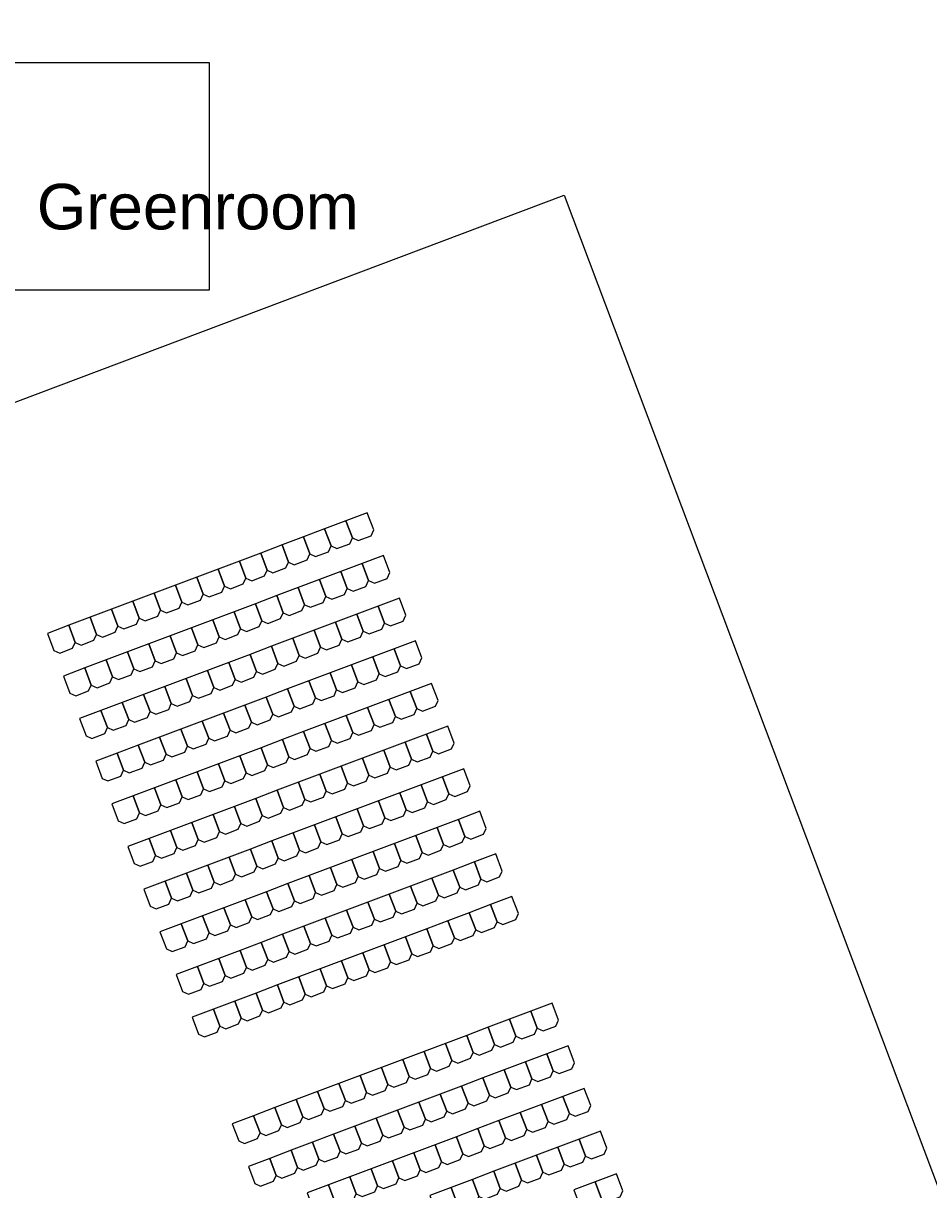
# Model space of a CAD drawing. Header units: millimetres. Extents: x 111563 to 112628, y 522776 to 523529.
# Drawn here: x 112046.92 to 112066.79, y 523191.26 to 523216.86 of the extents above; entities that cross this region are included whole.
import ezdxf
from ezdxf.enums import TextEntityAlignment as Align

# ---------------------------------------------------------------- set-up
doc = ezdxf.new("R2010")
doc.units = ezdxf.units.MM
for name, color, linetype, lineweight, true_color in [('FIELD N-O-Q - hull', 18, 'Continuous', 0, 0x000000), ('T orga', 18, 'Continuous', 0, 0x000000), ('T2', 18, 'Continuous', 0, 0x000000)]:
    doc.layers.add(name, color=color, linetype=linetype, lineweight=lineweight, true_color=true_color)
doc.styles.add('textstyle56', font='')
doc.styles.get('textstyle56').set_extended_font_data('Liberation Sans')

msp = doc.modelspace()

# ---------------------------------------------------------------- hatches: boundary and pattern name
at = {"layer": 'FIELD N-O-Q - hull'}
h = msp.add_hatch(dxfattribs=at)
h.set_pattern_fill('AR-B816', color=256, scale=1000, style=0)
h.paths.add_polyline_path([(112104.1131, 523428.83168), (112259.20185, 523474.28717), (112262.73937, 523319.31976), (112187.88576, 523319.44031), (112192.07783, 523173.24212), (112050.76029, 523122.41024), (111962.59473, 523365.03129), (112106.90715, 523415.11788)], flags=0)

# ---------------------------------------------------------------- linework, layer by layer
at = {"layer": 'T orga'}
for p, q in [((112046, 523216), (112051, 523216)), ((112051, 523216), (112051, 523211)), ((112051, 523211), (112046, 523211))]:
    msp.add_line(p, q, dxfattribs=at)
at = {"layer": 'T2'}
for p, q in [((112030.71504, 523202.50648), (112058.7876, 523213.08623)), ((112058.7876, 523213.08623), (112079.9471, 523156.94111))]:
    msp.add_line(p, q, dxfattribs=at)
for points in [[(112054.00063, 523205.93887), (112053.53275, 523205.76254), (112053.67382, 523205.38824), (112053.80266, 523205.32993), (112054.08338, 523205.43572), (112054.14169, 523205.56456), (112054.00063, 523205.93887)], [(112054.4685, 523206.11519), (112054.00063, 523205.93887), (112054.14169, 523205.56456), (112054.27053, 523205.50626), (112054.55126, 523205.61205), (112054.60957, 523205.74089), (112054.4685, 523206.11519)], [(112053.53275, 523205.76254), (112053.06488, 523205.58621), (112053.20594, 523205.21191), (112053.33478, 523205.1536), (112053.61551, 523205.25939), (112053.67382, 523205.38824), (112053.53275, 523205.76254)], [(112053.06488, 523205.58621), (112052.597, 523205.40988), (112052.73806, 523205.03558), (112052.8669, 523204.97727), (112053.14763, 523205.08306), (112053.20594, 523205.21191), (112053.06488, 523205.58621)], [(112052.12912, 523205.23355), (112051.66125, 523205.05722), (112051.80231, 523204.68292), (112051.93115, 523204.62461), (112052.21188, 523204.73041), (112052.27019, 523204.85925), (112052.12912, 523205.23355)], [(112052.597, 523205.40988), (112052.12912, 523205.23355), (112052.27019, 523204.85925), (112052.39903, 523204.80094), (112052.67975, 523204.90674), (112052.73806, 523205.03558), (112052.597, 523205.40988)], [(112054.82116, 523205.17944), (112054.35329, 523205.00311), (112054.49435, 523204.62881), (112054.62319, 523204.5705), (112054.90392, 523204.6763), (112054.96223, 523204.80514), (112054.82116, 523205.17944)], [(112051.66125, 523205.05722), (112051.19337, 523204.88089), (112051.33444, 523204.50659), (112051.46328, 523204.44828), (112051.744, 523204.55408), (112051.80231, 523204.68292), (112051.66125, 523205.05722)], [(112054.35329, 523205.00311), (112053.88541, 523204.82678), (112054.02647, 523204.45248), (112054.15531, 523204.39417), (112054.43604, 523204.49997), (112054.49435, 523204.62881), (112054.35329, 523205.00311)], [(112050.7255, 523204.70456), (112050.25762, 523204.52823), (112050.39868, 523204.15393), (112050.52752, 523204.09562), (112050.80825, 523204.20142), (112050.86656, 523204.33026), (112050.7255, 523204.70456)], [(112051.19337, 523204.88089), (112050.7255, 523204.70456), (112050.86656, 523204.33026), (112050.9954, 523204.27195), (112051.27613, 523204.37775), (112051.33444, 523204.50659), (112051.19337, 523204.88089)], [(112053.88541, 523204.82678), (112053.41753, 523204.65045), (112053.5586, 523204.27615), (112053.68744, 523204.21784), (112053.96816, 523204.32364), (112054.02647, 523204.45248), (112053.88541, 523204.82678)], [(112050.25762, 523204.52823), (112049.78974, 523204.3519), (112049.93081, 523203.9776), (112050.05965, 523203.91929), (112050.34037, 523204.02509), (112050.39868, 523204.15393), (112050.25762, 523204.52823)], [(112052.94966, 523204.47413), (112052.48178, 523204.2978), (112052.62285, 523203.9235), (112052.75169, 523203.86519), (112053.03241, 523203.97098), (112053.09072, 523204.09982), (112052.94966, 523204.47413)], [(112053.41753, 523204.65045), (112052.94966, 523204.47413), (112053.09072, 523204.09982), (112053.21956, 523204.04152), (112053.50029, 523204.14731), (112053.5586, 523204.27615), (112053.41753, 523204.65045)], [(112049.32187, 523204.17557), (112048.85399, 523203.99924), (112048.99505, 523203.62494), (112049.1239, 523203.56663), (112049.40462, 523203.67243), (112049.46293, 523203.80127), (112049.32187, 523204.17557)], [(112049.78974, 523204.3519), (112049.32187, 523204.17557), (112049.46293, 523203.80127), (112049.59177, 523203.74296), (112049.8725, 523203.84876), (112049.93081, 523203.9776), (112049.78974, 523204.3519)], [(112052.48178, 523204.2978), (112052.01391, 523204.12147), (112052.15497, 523203.74717), (112052.28381, 523203.68886), (112052.56454, 523203.79465), (112052.62285, 523203.9235), (112052.48178, 523204.2978)], [(112055.17382, 523204.24369), (112054.70594, 523204.06736), (112054.84701, 523203.69306), (112054.97585, 523203.63475), (112055.25658, 523203.74055), (112055.31488, 523203.86939), (112055.17382, 523204.24369)], [(112048.85399, 523203.99924), (112048.38612, 523203.82291), (112048.52718, 523203.44861), (112048.65602, 523203.3903), (112048.93675, 523203.4961), (112048.99505, 523203.62494), (112048.85399, 523203.99924)], [(112051.54603, 523203.94514), (112051.07815, 523203.76881), (112051.21922, 523203.39451), (112051.34806, 523203.3362), (112051.62878, 523203.442), (112051.68709, 523203.57084), (112051.54603, 523203.94514)], [(112052.01391, 523204.12147), (112051.54603, 523203.94514), (112051.68709, 523203.57084), (112051.81593, 523203.51253), (112052.09666, 523203.61833), (112052.15497, 523203.74717), (112052.01391, 523204.12147)], [(112054.23807, 523203.89103), (112053.77019, 523203.7147), (112053.91126, 523203.3404), (112054.0401, 523203.28209), (112054.32082, 523203.38789), (112054.37913, 523203.51673), (112054.23807, 523203.89103)], [(112054.70594, 523204.06736), (112054.23807, 523203.89103), (112054.37913, 523203.51673), (112054.50797, 523203.45842), (112054.7887, 523203.56422), (112054.84701, 523203.69306), (112054.70594, 523204.06736)], [(112047.91824, 523203.64659), (112047.45036, 523203.47026), (112047.59143, 523203.09596), (112047.72027, 523203.03765), (112048.00099, 523203.14344), (112048.0593, 523203.27228), (112047.91824, 523203.64659)], [(112048.38612, 523203.82291), (112047.91824, 523203.64659), (112048.0593, 523203.27228), (112048.18814, 523203.21398), (112048.46887, 523203.31977), (112048.52718, 523203.44861), (112048.38612, 523203.82291)], [(112051.07815, 523203.76881), (112050.61028, 523203.59248), (112050.75134, 523203.21818), (112050.88018, 523203.15987), (112051.16091, 523203.26567), (112051.21922, 523203.39451), (112051.07815, 523203.76881)], [(112053.77019, 523203.7147), (112053.30232, 523203.53837), (112053.44338, 523203.16407), (112053.57222, 523203.10576), (112053.85295, 523203.21156), (112053.91126, 523203.3404), (112053.77019, 523203.7147)], [(112050.1424, 523203.41615), (112049.67453, 523203.23982), (112049.81559, 523202.86552), (112049.94443, 523202.80721), (112050.22516, 523202.91301), (112050.28347, 523203.04185), (112050.1424, 523203.41615)], [(112050.61028, 523203.59248), (112050.1424, 523203.41615), (112050.28347, 523203.04185), (112050.41231, 523202.98354), (112050.69303, 523203.08934), (112050.75134, 523203.21818), (112050.61028, 523203.59248)], [(112053.30232, 523203.53837), (112052.83444, 523203.36204), (112052.9755, 523202.98774), (112053.10435, 523202.92943), (112053.38507, 523203.03523), (112053.44338, 523203.16407), (112053.30232, 523203.53837)], [(112049.67453, 523203.23982), (112049.20665, 523203.06349), (112049.34771, 523202.68919), (112049.47655, 523202.63088), (112049.75728, 523202.73668), (112049.81559, 523202.86552), (112049.67453, 523203.23982)], [(112052.36656, 523203.18572), (112051.89869, 523203.00939), (112052.03975, 523202.63508), (112052.16859, 523202.57678), (112052.44932, 523202.68257), (112052.50763, 523202.81141), (112052.36656, 523203.18572)], [(112052.83444, 523203.36204), (112052.36656, 523203.18572), (112052.50763, 523202.81141), (112052.63647, 523202.7531), (112052.91719, 523202.8589), (112052.9755, 523202.98774), (112052.83444, 523203.36204)], [(112055.0586, 523203.13161), (112054.59073, 523202.95528), (112054.73179, 523202.58098), (112054.86063, 523202.52267), (112055.14136, 523202.62847), (112055.19967, 523202.75731), (112055.0586, 523203.13161)], [(112055.52648, 523203.30794), (112055.0586, 523203.13161), (112055.19967, 523202.75731), (112055.32851, 523202.699), (112055.60923, 523202.8048), (112055.66754, 523202.93364), (112055.52648, 523203.30794)], [(112048.73877, 523202.88716), (112048.2709, 523202.71083), (112048.41196, 523202.33653), (112048.5408, 523202.27822), (112048.82153, 523202.38402), (112048.87984, 523202.51286), (112048.73877, 523202.88716)], [(112049.20665, 523203.06349), (112048.73877, 523202.88716), (112048.87984, 523202.51286), (112049.00868, 523202.45455), (112049.2894, 523202.56035), (112049.34771, 523202.68919), (112049.20665, 523203.06349)], [(112051.89869, 523203.00939), (112051.43081, 523202.83306), (112051.57188, 523202.45876), (112051.70072, 523202.40045), (112051.98144, 523202.50624), (112052.03975, 523202.63508), (112051.89869, 523203.00939)], [(112054.59073, 523202.95528), (112054.12285, 523202.77895), (112054.26391, 523202.40465), (112054.39276, 523202.34634), (112054.67348, 523202.45214), (112054.73179, 523202.58098), (112054.59073, 523202.95528)], [(112048.2709, 523202.71083), (112047.80302, 523202.5345), (112047.94408, 523202.1602), (112048.07293, 523202.10189), (112048.35365, 523202.20769), (112048.41196, 523202.33653), (112048.2709, 523202.71083)], [(112050.96294, 523202.65673), (112050.49506, 523202.4804), (112050.63612, 523202.1061), (112050.76496, 523202.04779), (112051.04569, 523202.15359), (112051.104, 523202.28243), (112050.96294, 523202.65673)], [(112051.43081, 523202.83306), (112050.96294, 523202.65673), (112051.104, 523202.28243), (112051.23284, 523202.22412), (112051.51357, 523202.32991), (112051.57188, 523202.45876), (112051.43081, 523202.83306)], [(112054.12285, 523202.77895), (112053.65498, 523202.60262), (112053.79604, 523202.22832), (112053.92488, 523202.17001), (112054.20561, 523202.27581), (112054.26391, 523202.40465), (112054.12285, 523202.77895)], [(112050.49506, 523202.4804), (112050.02718, 523202.30407), (112050.16825, 523201.92977), (112050.29709, 523201.87146), (112050.57781, 523201.97726), (112050.63612, 523202.1061), (112050.49506, 523202.4804)], [(112053.1871, 523202.42629), (112052.71922, 523202.24996), (112052.86029, 523201.87566), (112052.98913, 523201.81735), (112053.26985, 523201.92315), (112053.32816, 523202.05199), (112053.1871, 523202.42629)], [(112053.65498, 523202.60262), (112053.1871, 523202.42629), (112053.32816, 523202.05199), (112053.457, 523201.99368), (112053.73773, 523202.09948), (112053.79604, 523202.22832), (112053.65498, 523202.60262)], [(112055.87914, 523202.37219), (112055.41126, 523202.19586), (112055.55233, 523201.82156), (112055.68117, 523201.76325), (112055.96189, 523201.86904), (112056.0202, 523201.99789), (112055.87914, 523202.37219)], [(112049.55931, 523202.12774), (112049.09143, 523201.95141), (112049.2325, 523201.57711), (112049.36134, 523201.5188), (112049.64206, 523201.6246), (112049.70037, 523201.75344), (112049.55931, 523202.12774)], [(112050.02718, 523202.30407), (112049.55931, 523202.12774), (112049.70037, 523201.75344), (112049.82921, 523201.69513), (112050.10994, 523201.80093), (112050.16825, 523201.92977), (112050.02718, 523202.30407)], [(112052.71922, 523202.24996), (112052.25135, 523202.07363), (112052.39241, 523201.69933), (112052.52125, 523201.64102), (112052.80198, 523201.74682), (112052.86029, 523201.87566), (112052.71922, 523202.24996)], [(112055.41126, 523202.19586), (112054.94339, 523202.01953), (112055.08445, 523201.64523), (112055.21329, 523201.58692), (112055.49402, 523201.69271), (112055.55233, 523201.82156), (112055.41126, 523202.19586)], [(112049.09143, 523201.95141), (112048.62356, 523201.77508), (112048.76462, 523201.40078), (112048.89346, 523201.34247), (112049.17419, 523201.44827), (112049.2325, 523201.57711), (112049.09143, 523201.95141)], [(112051.78347, 523201.8973), (112051.31559, 523201.72098), (112051.45666, 523201.34667), (112051.5855, 523201.28837), (112051.86622, 523201.39416), (112051.92453, 523201.523), (112051.78347, 523201.8973)], [(112052.25135, 523202.07363), (112051.78347, 523201.8973), (112051.92453, 523201.523), (112052.05338, 523201.46469), (112052.3341, 523201.57049), (112052.39241, 523201.69933), (112052.25135, 523202.07363)], [(112054.47551, 523201.8432), (112054.00763, 523201.66687), (112054.1487, 523201.29257), (112054.27754, 523201.23426), (112054.55826, 523201.34006), (112054.61657, 523201.4689), (112054.47551, 523201.8432)], [(112054.94339, 523202.01953), (112054.47551, 523201.8432), (112054.61657, 523201.4689), (112054.74541, 523201.41059), (112055.02614, 523201.51639), (112055.08445, 523201.64523), (112054.94339, 523202.01953)], [(112048.62356, 523201.77508), (112048.15568, 523201.59875), (112048.29674, 523201.22445), (112048.42558, 523201.16614), (112048.70631, 523201.27194), (112048.76462, 523201.40078), (112048.62356, 523201.77508)], [(112051.31559, 523201.72098), (112050.84772, 523201.54465), (112050.98878, 523201.17035), (112051.11762, 523201.11204), (112051.39835, 523201.21783), (112051.45666, 523201.34667), (112051.31559, 523201.72098)], [(112054.00763, 523201.66687), (112053.53976, 523201.49054), (112053.68082, 523201.11624), (112053.80966, 523201.05793), (112054.09039, 523201.16373), (112054.1487, 523201.29257), (112054.00763, 523201.66687)], [(112050.37984, 523201.36832), (112049.91197, 523201.19199), (112050.05303, 523200.81769), (112050.18187, 523200.75938), (112050.4626, 523200.86518), (112050.52091, 523200.99402), (112050.37984, 523201.36832)], [(112050.84772, 523201.54465), (112050.37984, 523201.36832), (112050.52091, 523200.99402), (112050.64975, 523200.93571), (112050.93047, 523201.0415), (112050.98878, 523201.17035), (112050.84772, 523201.54465)], [(112053.53976, 523201.49054), (112053.07188, 523201.31421), (112053.21294, 523200.93991), (112053.34179, 523200.8816), (112053.62251, 523200.9874), (112053.68082, 523201.11624), (112053.53976, 523201.49054)], [(112056.2318, 523201.43643), (112055.76392, 523201.2601), (112055.90498, 523200.8858), (112056.03382, 523200.82749), (112056.31455, 523200.93329), (112056.37286, 523201.06213), (112056.2318, 523201.43643)], [(112049.91197, 523201.19199), (112049.44409, 523201.01566), (112049.58515, 523200.64136), (112049.71399, 523200.58305), (112049.99472, 523200.68885), (112050.05303, 523200.81769), (112049.91197, 523201.19199)], [(112052.60401, 523201.13788), (112052.13613, 523200.96155), (112052.27719, 523200.58725), (112052.40603, 523200.52894), (112052.68676, 523200.63474), (112052.74507, 523200.76358), (112052.60401, 523201.13788)], [(112053.07188, 523201.31421), (112052.60401, 523201.13788), (112052.74507, 523200.76358), (112052.87391, 523200.70527), (112053.15464, 523200.81107), (112053.21294, 523200.93991), (112053.07188, 523201.31421)], [(112055.29604, 523201.08378), (112054.82817, 523200.90745), (112054.96923, 523200.53315), (112055.09807, 523200.47484), (112055.3788, 523200.58063), (112055.43711, 523200.70947), (112055.29604, 523201.08378)], [(112055.76392, 523201.2601), (112055.29604, 523201.08378), (112055.43711, 523200.70947), (112055.56595, 523200.65117), (112055.84667, 523200.75696), (112055.90498, 523200.8858), (112055.76392, 523201.2601)], [(112048.97621, 523200.83933), (112048.50834, 523200.663), (112048.6494, 523200.2887), (112048.77824, 523200.23039), (112049.05897, 523200.33619), (112049.11728, 523200.46503), (112048.97621, 523200.83933)], [(112049.44409, 523201.01566), (112048.97621, 523200.83933), (112049.11728, 523200.46503), (112049.24612, 523200.40672), (112049.52684, 523200.51252), (112049.58515, 523200.64136), (112049.44409, 523201.01566)], [(112052.13613, 523200.96155), (112051.66825, 523200.78522), (112051.80932, 523200.41092), (112051.93816, 523200.35261), (112052.21888, 523200.45841), (112052.27719, 523200.58725), (112052.13613, 523200.96155)], [(112054.82817, 523200.90745), (112054.36029, 523200.73112), (112054.50136, 523200.35682), (112054.6302, 523200.29851), (112054.91092, 523200.4043), (112054.96923, 523200.53315), (112054.82817, 523200.90745)], [(112051.20038, 523200.60889), (112050.7325, 523200.43256), (112050.87356, 523200.05826), (112051.00241, 523199.99995), (112051.28313, 523200.10575), (112051.34144, 523200.23459), (112051.20038, 523200.60889)], [(112051.66825, 523200.78522), (112051.20038, 523200.60889), (112051.34144, 523200.23459), (112051.47028, 523200.17628), (112051.75101, 523200.28208), (112051.80932, 523200.41092), (112051.66825, 523200.78522)], [(112054.36029, 523200.73112), (112053.89242, 523200.55479), (112054.03348, 523200.18049), (112054.16232, 523200.12218), (112054.44305, 523200.22798), (112054.50136, 523200.35682), (112054.36029, 523200.73112)], [(112050.7325, 523200.43256), (112050.26462, 523200.25624), (112050.40569, 523199.88193), (112050.53453, 523199.82363), (112050.81526, 523199.92942), (112050.87356, 523200.05826), (112050.7325, 523200.43256)], [(112053.42454, 523200.37846), (112052.95666, 523200.20213), (112053.09773, 523199.82783), (112053.22657, 523199.76952), (112053.50729, 523199.87532), (112053.5656, 523200.00416), (112053.42454, 523200.37846)], [(112053.89242, 523200.55479), (112053.42454, 523200.37846), (112053.5656, 523200.00416), (112053.69444, 523199.94585), (112053.97517, 523200.05165), (112054.03348, 523200.18049), (112053.89242, 523200.55479)], [(112056.11658, 523200.32435), (112055.6487, 523200.14802), (112055.78977, 523199.77372), (112055.91861, 523199.71541), (112056.19933, 523199.82121), (112056.25764, 523199.95005), (112056.11658, 523200.32435)], [(112056.58445, 523200.50068), (112056.11658, 523200.32435), (112056.25764, 523199.95005), (112056.38648, 523199.89174), (112056.66721, 523199.99754), (112056.72552, 523200.12638), (112056.58445, 523200.50068)], [(112049.79675, 523200.07991), (112049.32887, 523199.90358), (112049.46994, 523199.52928), (112049.59878, 523199.47097), (112049.8795, 523199.57676), (112049.93781, 523199.70561), (112049.79675, 523200.07991)], [(112050.26462, 523200.25624), (112049.79675, 523200.07991), (112049.93781, 523199.70561), (112050.06665, 523199.6473), (112050.34738, 523199.75309), (112050.40569, 523199.88193), (112050.26462, 523200.25624)], [(112052.95666, 523200.20213), (112052.48879, 523200.0258), (112052.62985, 523199.6515), (112052.75869, 523199.59319), (112053.03942, 523199.69899), (112053.09773, 523199.82783), (112052.95666, 523200.20213)], [(112055.6487, 523200.14802), (112055.18083, 523199.97169), (112055.32189, 523199.59739), (112055.45073, 523199.53908), (112055.73146, 523199.64488), (112055.78977, 523199.77372), (112055.6487, 523200.14802)], [(112049.32887, 523199.90358), (112048.861, 523199.72725), (112049.00206, 523199.35295), (112049.1309, 523199.29464), (112049.41163, 523199.40044), (112049.46994, 523199.52928), (112049.32887, 523199.90358)], [(112052.02091, 523199.84947), (112051.55304, 523199.67314), (112051.6941, 523199.29884), (112051.82294, 523199.24053), (112052.10367, 523199.34633), (112052.16197, 523199.47517), (112052.02091, 523199.84947)], [(112052.48879, 523200.0258), (112052.02091, 523199.84947), (112052.16197, 523199.47517), (112052.29082, 523199.41686), (112052.57154, 523199.52266), (112052.62985, 523199.6515), (112052.48879, 523200.0258)], [(112054.71295, 523199.79536), (112054.24507, 523199.61904), (112054.38614, 523199.24473), (112054.51498, 523199.18643), (112054.7957, 523199.29222), (112054.85401, 523199.42106), (112054.71295, 523199.79536)], [(112055.18083, 523199.97169), (112054.71295, 523199.79536), (112054.85401, 523199.42106), (112054.98285, 523199.36275), (112055.26358, 523199.46855), (112055.32189, 523199.59739), (112055.18083, 523199.97169)], [(112051.55304, 523199.67314), (112051.08516, 523199.49681), (112051.22622, 523199.12251), (112051.35506, 523199.0642), (112051.63579, 523199.17), (112051.6941, 523199.29884), (112051.55304, 523199.67314)], [(112054.24507, 523199.61904), (112053.7772, 523199.44271), (112053.91826, 523199.06841), (112054.0471, 523199.0101), (112054.32783, 523199.11589), (112054.38614, 523199.24473), (112054.24507, 523199.61904)], [(112056.93711, 523199.56493), (112056.46924, 523199.3886), (112056.6103, 523199.0143), (112056.73914, 523198.95599), (112057.01987, 523199.06179), (112057.07818, 523199.19063), (112056.93711, 523199.56493)], [(112050.61728, 523199.32048), (112050.14941, 523199.14415), (112050.29047, 523198.76985), (112050.41931, 523198.71154), (112050.70004, 523198.81734), (112050.75835, 523198.94618), (112050.61728, 523199.32048)], [(112051.08516, 523199.49681), (112050.61728, 523199.32048), (112050.75835, 523198.94618), (112050.88719, 523198.88787), (112051.16791, 523198.99367), (112051.22622, 523199.12251), (112051.08516, 523199.49681)], [(112053.7772, 523199.44271), (112053.30932, 523199.26638), (112053.45039, 523198.89208), (112053.57923, 523198.83377), (112053.85995, 523198.93956), (112053.91826, 523199.06841), (112053.7772, 523199.44271)], [(112056.46924, 523199.3886), (112056.00136, 523199.21227), (112056.14242, 523198.83797), (112056.27127, 523198.77966), (112056.55199, 523198.88546), (112056.6103, 523199.0143), (112056.46924, 523199.3886)], [(112050.14941, 523199.14415), (112049.68153, 523198.96783), (112049.82259, 523198.59352), (112049.95144, 523198.53521), (112050.23216, 523198.64101), (112050.29047, 523198.76985), (112050.14941, 523199.14415)], [(112052.84145, 523199.09005), (112052.37357, 523198.91372), (112052.51463, 523198.53942), (112052.64347, 523198.48111), (112052.9242, 523198.58691), (112052.98251, 523198.71575), (112052.84145, 523199.09005)], [(112053.30932, 523199.26638), (112052.84145, 523199.09005), (112052.98251, 523198.71575), (112053.11135, 523198.65744), (112053.39208, 523198.76324), (112053.45039, 523198.89208), (112053.30932, 523199.26638)], [(112055.53348, 523199.03594), (112055.06561, 523198.85961), (112055.20667, 523198.48531), (112055.33551, 523198.427), (112055.61624, 523198.5328), (112055.67455, 523198.66164), (112055.53348, 523199.03594)], [(112056.00136, 523199.21227), (112055.53348, 523199.03594), (112055.67455, 523198.66164), (112055.80339, 523198.60333), (112056.08411, 523198.70913), (112056.14242, 523198.83797), (112056.00136, 523199.21227)], [(112049.68153, 523198.96783), (112049.21366, 523198.7915), (112049.35472, 523198.4172), (112049.48356, 523198.35889), (112049.76429, 523198.46468), (112049.82259, 523198.59352), (112049.68153, 523198.96783)], [(112052.37357, 523198.91372), (112051.90569, 523198.73739), (112052.04676, 523198.36309), (112052.1756, 523198.30478), (112052.45632, 523198.41058), (112052.51463, 523198.53942), (112052.37357, 523198.91372)], [(112055.06561, 523198.85961), (112054.59773, 523198.68328), (112054.7388, 523198.30898), (112054.86764, 523198.25067), (112055.14836, 523198.35647), (112055.20667, 523198.48531), (112055.06561, 523198.85961)], [(112051.43782, 523198.56106), (112050.96994, 523198.38473), (112051.11101, 523198.01043), (112051.23985, 523197.95212), (112051.52057, 523198.05792), (112051.57888, 523198.18676), (112051.43782, 523198.56106)], [(112051.90569, 523198.73739), (112051.43782, 523198.56106), (112051.57888, 523198.18676), (112051.70772, 523198.12845), (112051.98845, 523198.23425), (112052.04676, 523198.36309), (112051.90569, 523198.73739)], [(112054.59773, 523198.68328), (112054.12986, 523198.50695), (112054.27092, 523198.13265), (112054.39976, 523198.07434), (112054.68049, 523198.18014), (112054.7388, 523198.30898), (112054.59773, 523198.68328)], [(112057.28977, 523198.62918), (112056.8219, 523198.45285), (112056.96296, 523198.07855), (112057.0918, 523198.02024), (112057.37253, 523198.12604), (112057.43083, 523198.25488), (112057.28977, 523198.62918)], [(112050.96994, 523198.38473), (112050.50207, 523198.2084), (112050.64313, 523197.8341), (112050.77197, 523197.77579), (112051.0527, 523197.88159), (112051.11101, 523198.01043), (112050.96994, 523198.38473)], [(112053.66198, 523198.33063), (112053.1941, 523198.1543), (112053.33517, 523197.78), (112053.46401, 523197.72169), (112053.74473, 523197.82748), (112053.80304, 523197.95632), (112053.66198, 523198.33063)], [(112054.12986, 523198.50695), (112053.66198, 523198.33063), (112053.80304, 523197.95632), (112053.93188, 523197.89801), (112054.21261, 523198.00381), (112054.27092, 523198.13265), (112054.12986, 523198.50695)], [(112056.35402, 523198.27652), (112055.88614, 523198.10019), (112056.02721, 523197.72589), (112056.15605, 523197.66758), (112056.43677, 523197.77338), (112056.49508, 523197.90222), (112056.35402, 523198.27652)], [(112056.8219, 523198.45285), (112056.35402, 523198.27652), (112056.49508, 523197.90222), (112056.62392, 523197.84391), (112056.90465, 523197.94971), (112056.96296, 523198.07855), (112056.8219, 523198.45285)], [(112050.03419, 523198.03207), (112049.56631, 523197.85574), (112049.70738, 523197.48144), (112049.83622, 523197.42313), (112050.11694, 523197.52893), (112050.17525, 523197.65777), (112050.03419, 523198.03207)], [(112050.50207, 523198.2084), (112050.03419, 523198.03207), (112050.17525, 523197.65777), (112050.30409, 523197.59946), (112050.58482, 523197.70526), (112050.64313, 523197.8341), (112050.50207, 523198.2084)], [(112053.1941, 523198.1543), (112052.72623, 523197.97797), (112052.86729, 523197.60367), (112052.99613, 523197.54536), (112053.27686, 523197.65115), (112053.33517, 523197.78), (112053.1941, 523198.1543)], [(112055.88614, 523198.10019), (112055.41827, 523197.92386), (112055.55933, 523197.54956), (112055.68817, 523197.49125), (112055.9689, 523197.59705), (112056.02721, 523197.72589), (112055.88614, 523198.10019)], [(112052.25835, 523197.80164), (112051.79048, 523197.62531), (112051.93154, 523197.25101), (112052.06038, 523197.1927), (112052.34111, 523197.2985), (112052.39942, 523197.42734), (112052.25835, 523197.80164)], [(112052.72623, 523197.97797), (112052.25835, 523197.80164), (112052.39942, 523197.42734), (112052.52826, 523197.36903), (112052.80898, 523197.47482), (112052.86729, 523197.60367), (112052.72623, 523197.97797)], [(112054.95039, 523197.74753), (112054.48251, 523197.5712), (112054.62358, 523197.1969), (112054.75242, 523197.13859), (112055.03314, 523197.24439), (112055.09145, 523197.37323), (112054.95039, 523197.74753)], [(112055.41827, 523197.92386), (112054.95039, 523197.74753), (112055.09145, 523197.37323), (112055.2203, 523197.31492), (112055.50102, 523197.42072), (112055.55933, 523197.54956), (112055.41827, 523197.92386)], [(112051.79048, 523197.62531), (112051.3226, 523197.44898), (112051.46366, 523197.07468), (112051.5925, 523197.01637), (112051.87323, 523197.12217), (112051.93154, 523197.25101), (112051.79048, 523197.62531)], [(112054.48251, 523197.5712), (112054.01464, 523197.39487), (112054.1557, 523197.02057), (112054.28454, 523196.96226), (112054.56527, 523197.06806), (112054.62358, 523197.1969), (112054.48251, 523197.5712)], [(112057.17455, 523197.5171), (112056.70668, 523197.34077), (112056.84774, 523196.96647), (112056.97658, 523196.90816), (112057.25731, 523197.01395), (112057.31562, 523197.1428), (112057.17455, 523197.5171)], [(112057.64243, 523197.69343), (112057.17455, 523197.5171), (112057.31562, 523197.1428), (112057.44446, 523197.08449), (112057.72518, 523197.19028), (112057.78349, 523197.31912), (112057.64243, 523197.69343)], [(112050.85472, 523197.27265), (112050.38685, 523197.09632), (112050.52791, 523196.72202), (112050.65675, 523196.66371), (112050.93748, 523196.76951), (112050.99579, 523196.89835), (112050.85472, 523197.27265)], [(112051.3226, 523197.44898), (112050.85472, 523197.27265), (112050.99579, 523196.89835), (112051.12463, 523196.84004), (112051.40535, 523196.94584), (112051.46366, 523197.07468), (112051.3226, 523197.44898)], [(112054.01464, 523197.39487), (112053.54676, 523197.21854), (112053.68783, 523196.84424), (112053.81667, 523196.78593), (112054.09739, 523196.89173), (112054.1557, 523197.02057), (112054.01464, 523197.39487)], [(112056.70668, 523197.34077), (112056.2388, 523197.16444), (112056.37986, 523196.79014), (112056.50871, 523196.73183), (112056.78943, 523196.83762), (112056.84774, 523196.96647), (112056.70668, 523197.34077)], [(112050.38685, 523197.09632), (112049.91897, 523196.91999), (112050.06004, 523196.54569), (112050.18888, 523196.48738), (112050.4696, 523196.59318), (112050.52791, 523196.72202), (112050.38685, 523197.09632)], [(112053.07889, 523197.04221), (112052.61101, 523196.86589), (112052.75207, 523196.49158), (112052.88092, 523196.43328), (112053.16164, 523196.53907), (112053.21995, 523196.66791), (112053.07889, 523197.04221)], [(112053.54676, 523197.21854), (112053.07889, 523197.04221), (112053.21995, 523196.66791), (112053.34879, 523196.6096), (112053.62952, 523196.7154), (112053.68783, 523196.84424), (112053.54676, 523197.21854)], [(112055.77093, 523196.98811), (112055.30305, 523196.81178), (112055.44411, 523196.43748), (112055.57295, 523196.37917), (112055.85368, 523196.48497), (112055.91199, 523196.61381), (112055.77093, 523196.98811)], [(112056.2388, 523197.16444), (112055.77093, 523196.98811), (112055.91199, 523196.61381), (112056.04083, 523196.5555), (112056.32156, 523196.6613), (112056.37986, 523196.79014), (112056.2388, 523197.16444)], [(112052.61101, 523196.86589), (112052.14313, 523196.68956), (112052.2842, 523196.31526), (112052.41304, 523196.25695), (112052.69376, 523196.36274), (112052.75207, 523196.49158), (112052.61101, 523196.86589)], [(112055.30305, 523196.81178), (112054.83517, 523196.63545), (112054.97624, 523196.26115), (112055.10508, 523196.20284), (112055.3858, 523196.30864), (112055.44411, 523196.43748), (112055.30305, 523196.81178)], [(112051.67526, 523196.51323), (112051.20738, 523196.3369), (112051.34845, 523195.9626), (112051.47729, 523195.90429), (112051.75801, 523196.01009), (112051.81632, 523196.13893), (112051.67526, 523196.51323)], [(112052.14313, 523196.68956), (112051.67526, 523196.51323), (112051.81632, 523196.13893), (112051.94516, 523196.08062), (112052.22589, 523196.18641), (112052.2842, 523196.31526), (112052.14313, 523196.68956)], [(112054.83517, 523196.63545), (112054.3673, 523196.45912), (112054.50836, 523196.08482), (112054.6372, 523196.02651), (112054.91793, 523196.13231), (112054.97624, 523196.26115), (112054.83517, 523196.63545)], [(112051.20738, 523196.3369), (112050.73951, 523196.16057), (112050.88057, 523195.78627), (112051.00941, 523195.72796), (112051.29014, 523195.83376), (112051.34845, 523195.9626), (112051.20738, 523196.3369)], [(112053.89942, 523196.28279), (112053.43155, 523196.10646), (112053.57261, 523195.73216), (112053.70145, 523195.67385), (112053.98218, 523195.77965), (112054.04048, 523195.90849), (112053.89942, 523196.28279)], [(112054.3673, 523196.45912), (112053.89942, 523196.28279), (112054.04048, 523195.90849), (112054.16933, 523195.85018), (112054.45005, 523195.95598), (112054.50836, 523196.08482), (112054.3673, 523196.45912)], [(112050.73951, 523196.16057), (112050.27163, 523195.98424), (112050.41269, 523195.60994), (112050.54153, 523195.55163), (112050.82226, 523195.65743), (112050.88057, 523195.78627), (112050.73951, 523196.16057)], [(112053.43155, 523196.10646), (112052.96367, 523195.93013), (112053.10473, 523195.55583), (112053.23357, 523195.49752), (112053.5143, 523195.60332), (112053.57261, 523195.73216), (112053.43155, 523196.10646)], [(112052.49579, 523195.7538), (112052.02792, 523195.57747), (112052.16898, 523195.20317), (112052.29782, 523195.14486), (112052.57855, 523195.25066), (112052.63686, 523195.3795), (112052.49579, 523195.7538)], [(112052.96367, 523195.93013), (112052.49579, 523195.7538), (112052.63686, 523195.3795), (112052.7657, 523195.32119), (112053.04642, 523195.42699), (112053.10473, 523195.55583), (112052.96367, 523195.93013)], [(112052.02792, 523195.57747), (112051.56004, 523195.40115), (112051.7011, 523195.02684), (112051.82995, 523194.96854), (112052.11067, 523195.07433), (112052.16898, 523195.20317), (112052.02792, 523195.57747)], [(112051.09216, 523195.22482), (112050.62429, 523195.04849), (112050.76535, 523194.67419), (112050.89419, 523194.61588), (112051.17492, 523194.72167), (112051.23323, 523194.85052), (112051.09216, 523195.22482)], [(112051.56004, 523195.40115), (112051.09216, 523195.22482), (112051.23323, 523194.85052), (112051.36207, 523194.79221), (112051.64279, 523194.898), (112051.7011, 523195.02684), (112051.56004, 523195.40115)], [(112058.52408, 523195.35404), (112058.0562, 523195.17772), (112058.19726, 523194.80341), (112058.3261, 523194.74511), (112058.60683, 523194.8509), (112058.66514, 523194.97974), (112058.52408, 523195.35404)], [(112057.58832, 523195.00139), (112057.12045, 523194.82506), (112057.26151, 523194.45076), (112057.39035, 523194.39245), (112057.67108, 523194.49824), (112057.72939, 523194.62709), (112057.58832, 523195.00139)], [(112058.0562, 523195.17772), (112057.58832, 523195.00139), (112057.72939, 523194.62709), (112057.85823, 523194.56878), (112058.13895, 523194.67457), (112058.19726, 523194.80341), (112058.0562, 523195.17772)], [(112057.12045, 523194.82506), (112056.65257, 523194.64873), (112056.79363, 523194.27443), (112056.92248, 523194.21612), (112057.2032, 523194.32192), (112057.26151, 523194.45076), (112057.12045, 523194.82506)], [(112056.1847, 523194.4724), (112055.71682, 523194.29607), (112055.85788, 523193.92177), (112055.98672, 523193.86346), (112056.26745, 523193.96926), (112056.32576, 523194.0981), (112056.1847, 523194.4724)], [(112056.65257, 523194.64873), (112056.1847, 523194.4724), (112056.32576, 523194.0981), (112056.4546, 523194.03979), (112056.73533, 523194.14559), (112056.79363, 523194.27443), (112056.65257, 523194.64873)], [(112058.87673, 523194.41829), (112058.40886, 523194.24196), (112058.54992, 523193.86766), (112058.67876, 523193.80935), (112058.95949, 523193.91515), (112059.0178, 523194.04399), (112058.87673, 523194.41829)], [(112055.71682, 523194.29607), (112055.24894, 523194.11974), (112055.39001, 523193.74544), (112055.51885, 523193.68713), (112055.79957, 523193.79293), (112055.85788, 523193.92177), (112055.71682, 523194.29607)], [(112058.40886, 523194.24196), (112057.94098, 523194.06563), (112058.08205, 523193.69133), (112058.21089, 523193.63302), (112058.49161, 523193.73882), (112058.54992, 523193.86766), (112058.40886, 523194.24196)], [(112054.78107, 523193.94341), (112054.31319, 523193.76708), (112054.45425, 523193.39278), (112054.5831, 523193.33447), (112054.86382, 523193.44027), (112054.92213, 523193.56911), (112054.78107, 523193.94341)], [(112055.24894, 523194.11974), (112054.78107, 523193.94341), (112054.92213, 523193.56911), (112055.05097, 523193.5108), (112055.3317, 523193.6166), (112055.39001, 523193.74544), (112055.24894, 523194.11974)], [(112057.94098, 523194.06563), (112057.47311, 523193.88931), (112057.61417, 523193.515), (112057.74301, 523193.45669), (112058.02374, 523193.56249), (112058.08205, 523193.69133), (112057.94098, 523194.06563)], [(112054.31319, 523193.76708), (112053.84531, 523193.59075), (112053.98638, 523193.21645), (112054.11522, 523193.15814), (112054.39595, 523193.26394), (112054.45425, 523193.39278), (112054.31319, 523193.76708)], [(112057.00523, 523193.71298), (112056.53735, 523193.53665), (112056.67842, 523193.16235), (112056.80726, 523193.10404), (112057.08798, 523193.20983), (112057.14629, 523193.33868), (112057.00523, 523193.71298)], [(112057.47311, 523193.88931), (112057.00523, 523193.71298), (112057.14629, 523193.33868), (112057.27513, 523193.28037), (112057.55586, 523193.38616), (112057.61417, 523193.515), (112057.47311, 523193.88931)], [(112053.37744, 523193.41442), (112052.90956, 523193.23809), (112053.05063, 523192.86379), (112053.17947, 523192.80548), (112053.46019, 523192.91128), (112053.5185, 523193.04012), (112053.37744, 523193.41442)], [(112053.84531, 523193.59075), (112053.37744, 523193.41442), (112053.5185, 523193.04012), (112053.64734, 523192.98181), (112053.92807, 523193.08761), (112053.98638, 523193.21645), (112053.84531, 523193.59075)], [(112056.53735, 523193.53665), (112056.06948, 523193.36032), (112056.21054, 523192.98602), (112056.33938, 523192.92771), (112056.62011, 523193.0335), (112056.67842, 523193.16235), (112056.53735, 523193.53665)], [(112059.22939, 523193.48254), (112058.76152, 523193.30621), (112058.90258, 523192.93191), (112059.03142, 523192.8736), (112059.31215, 523192.9794), (112059.37046, 523193.10824), (112059.22939, 523193.48254)], [(112052.90956, 523193.23809), (112052.44169, 523193.06177), (112052.58275, 523192.68746), (112052.71159, 523192.62916), (112052.99232, 523192.73495), (112053.05063, 523192.86379), (112052.90956, 523193.23809)], [(112055.6016, 523193.18399), (112055.13373, 523193.00766), (112055.27479, 523192.63336), (112055.40363, 523192.57505), (112055.68436, 523192.68085), (112055.74266, 523192.80969), (112055.6016, 523193.18399)], [(112056.06948, 523193.36032), (112055.6016, 523193.18399), (112055.74266, 523192.80969), (112055.87151, 523192.75138), (112056.15223, 523192.85718), (112056.21054, 523192.98602), (112056.06948, 523193.36032)], [(112058.76152, 523193.30621), (112058.29364, 523193.12988), (112058.4347, 523192.75558), (112058.56354, 523192.69727), (112058.84427, 523192.80307), (112058.90258, 523192.93191), (112058.76152, 523193.30621)], [(112051.97381, 523192.88544), (112051.50593, 523192.70911), (112051.647, 523192.33481), (112051.77584, 523192.2765), (112052.05656, 523192.38229), (112052.11487, 523192.51114), (112051.97381, 523192.88544)], [(112052.44169, 523193.06177), (112051.97381, 523192.88544), (112052.11487, 523192.51114), (112052.24372, 523192.45283), (112052.52444, 523192.55862), (112052.58275, 523192.68746), (112052.44169, 523193.06177)], [(112055.13373, 523193.00766), (112054.66585, 523192.83133), (112054.80691, 523192.45703), (112054.93575, 523192.39872), (112055.21648, 523192.50452), (112055.27479, 523192.63336), (112055.13373, 523193.00766)], [(112057.82576, 523192.95355), (112057.35789, 523192.77722), (112057.49895, 523192.40292), (112057.62779, 523192.34461), (112057.90852, 523192.45041), (112057.96683, 523192.57925), (112057.82576, 523192.95355)], [(112058.29364, 523193.12988), (112057.82576, 523192.95355), (112057.96683, 523192.57925), (112058.09567, 523192.52094), (112058.37639, 523192.62674), (112058.4347, 523192.75558), (112058.29364, 523193.12988)], [(112054.19797, 523192.655), (112053.7301, 523192.47867), (112053.87116, 523192.10437), (112054, 523192.04606), (112054.28073, 523192.15186), (112054.33904, 523192.2807), (112054.19797, 523192.655)], [(112054.66585, 523192.83133), (112054.19797, 523192.655), (112054.33904, 523192.2807), (112054.46788, 523192.22239), (112054.7486, 523192.32819), (112054.80691, 523192.45703), (112054.66585, 523192.83133)], [(112057.35789, 523192.77722), (112056.89001, 523192.60089), (112057.03108, 523192.22659), (112057.15992, 523192.16828), (112057.44064, 523192.27408), (112057.49895, 523192.40292), (112057.35789, 523192.77722)], [(112053.7301, 523192.47867), (112053.26222, 523192.30234), (112053.40328, 523191.92804), (112053.53213, 523191.86973), (112053.81285, 523191.97553), (112053.87116, 523192.10437), (112053.7301, 523192.47867)], [(112056.42214, 523192.42457), (112055.95426, 523192.24824), (112056.09532, 523191.87394), (112056.22416, 523191.81563), (112056.50489, 523191.92142), (112056.5632, 523192.05026), (112056.42214, 523192.42457)], [(112056.89001, 523192.60089), (112056.42214, 523192.42457), (112056.5632, 523192.05026), (112056.69204, 523191.99196), (112056.97277, 523192.09775), (112057.03108, 523192.22659), (112056.89001, 523192.60089)], [(112059.11417, 523192.37046), (112058.6463, 523192.19413), (112058.78736, 523191.81983), (112058.9162, 523191.76152), (112059.19693, 523191.86732), (112059.25524, 523191.99616), (112059.11417, 523192.37046)], [(112059.58205, 523192.54679), (112059.11417, 523192.37046), (112059.25524, 523191.99616), (112059.38408, 523191.93785), (112059.6648, 523192.04365), (112059.72311, 523192.17249), (112059.58205, 523192.54679)], [(112052.79435, 523192.12601), (112052.32647, 523191.94968), (112052.46753, 523191.57538), (112052.59637, 523191.51707), (112052.8771, 523191.62287), (112052.93541, 523191.75171), (112052.79435, 523192.12601)], [(112053.26222, 523192.30234), (112052.79435, 523192.12601), (112052.93541, 523191.75171), (112053.06425, 523191.6934), (112053.34498, 523191.7992), (112053.40328, 523191.92804), (112053.26222, 523192.30234)], [(112055.95426, 523192.24824), (112055.48638, 523192.07191), (112055.62745, 523191.69761), (112055.75629, 523191.6393), (112056.03701, 523191.74509), (112056.09532, 523191.87394), (112055.95426, 523192.24824)], [(112058.6463, 523192.19413), (112058.17842, 523192.0178), (112058.31949, 523191.6435), (112058.44833, 523191.58519), (112058.72905, 523191.69099), (112058.78736, 523191.81983), (112058.6463, 523192.19413)], [(112052.32647, 523191.94968), (112051.85859, 523191.77335), (112051.99966, 523191.39905), (112052.1285, 523191.34074), (112052.40922, 523191.44654), (112052.46753, 523191.57538), (112052.32647, 523191.94968)], [(112055.01851, 523191.89558), (112054.55063, 523191.71925), (112054.6917, 523191.34495), (112054.82054, 523191.28664), (112055.10126, 523191.39244), (112055.15957, 523191.52128), (112055.01851, 523191.89558)], [(112055.48638, 523192.07191), (112055.01851, 523191.89558), (112055.15957, 523191.52128), (112055.28841, 523191.46297), (112055.56914, 523191.56877), (112055.62745, 523191.69761), (112055.48638, 523192.07191)], [(112058.17842, 523192.0178), (112057.71055, 523191.84147), (112057.85161, 523191.46717), (112057.98045, 523191.40886), (112058.26118, 523191.51466), (112058.31949, 523191.6435), (112058.17842, 523192.0178)], [(112054.55063, 523191.71925), (112054.08276, 523191.54292), (112054.22382, 523191.16862), (112054.35266, 523191.11031), (112054.63339, 523191.21611), (112054.6917, 523191.34495), (112054.55063, 523191.71925)], [(112057.24267, 523191.66514), (112056.77479, 523191.48881), (112056.91586, 523191.11451), (112057.0447, 523191.0562), (112057.32542, 523191.162), (112057.38373, 523191.29084), (112057.24267, 523191.66514)], [(112057.71055, 523191.84147), (112057.24267, 523191.66514), (112057.38373, 523191.29084), (112057.51257, 523191.23253), (112057.7933, 523191.33833), (112057.85161, 523191.46717), (112057.71055, 523191.84147)], [(112059.93471, 523191.61104), (112059.46683, 523191.43471), (112059.6079, 523191.06041), (112059.73674, 523191.0021), (112060.01746, 523191.10789), (112060.07577, 523191.23674), (112059.93471, 523191.61104)], [(112053.61488, 523191.36659), (112053.147, 523191.19026), (112053.28807, 523190.81596), (112053.41691, 523190.75765), (112053.69763, 523190.86345), (112053.75594, 523190.99229), (112053.61488, 523191.36659)], [(112054.08276, 523191.54292), (112053.61488, 523191.36659), (112053.75594, 523190.99229), (112053.88478, 523190.93398), (112054.16551, 523191.03978), (112054.22382, 523191.16862), (112054.08276, 523191.54292)], [(112056.77479, 523191.48881), (112056.30692, 523191.31248), (112056.44798, 523190.93818), (112056.57682, 523190.87987), (112056.85755, 523190.98567), (112056.91586, 523191.11451), (112056.77479, 523191.48881)], [(112059.46683, 523191.43471), (112058.99896, 523191.25838), (112059.14002, 523190.88408), (112059.26886, 523190.82577), (112059.54959, 523190.93157), (112059.6079, 523191.06041), (112059.46683, 523191.43471)], [(112056.30692, 523191.31248), (112055.83904, 523191.13615), (112055.98011, 523190.76185), (112056.10895, 523190.70354), (112056.38967, 523190.80934), (112056.44798, 523190.93818), (112056.30692, 523191.31248)]]:
    msp.add_lwpolyline(points, close=True, dxfattribs=at)

# ---------------------------------------------------------------- texts
at = {"layer": 'T orga', "style": 'textstyle56'}
msp.add_text('Greenroom', height=1, dxfattribs=at).set_placement((112047.217, 523213.33489), align=Align.TOP_LEFT)

doc.saveas('drawing.dxf')
